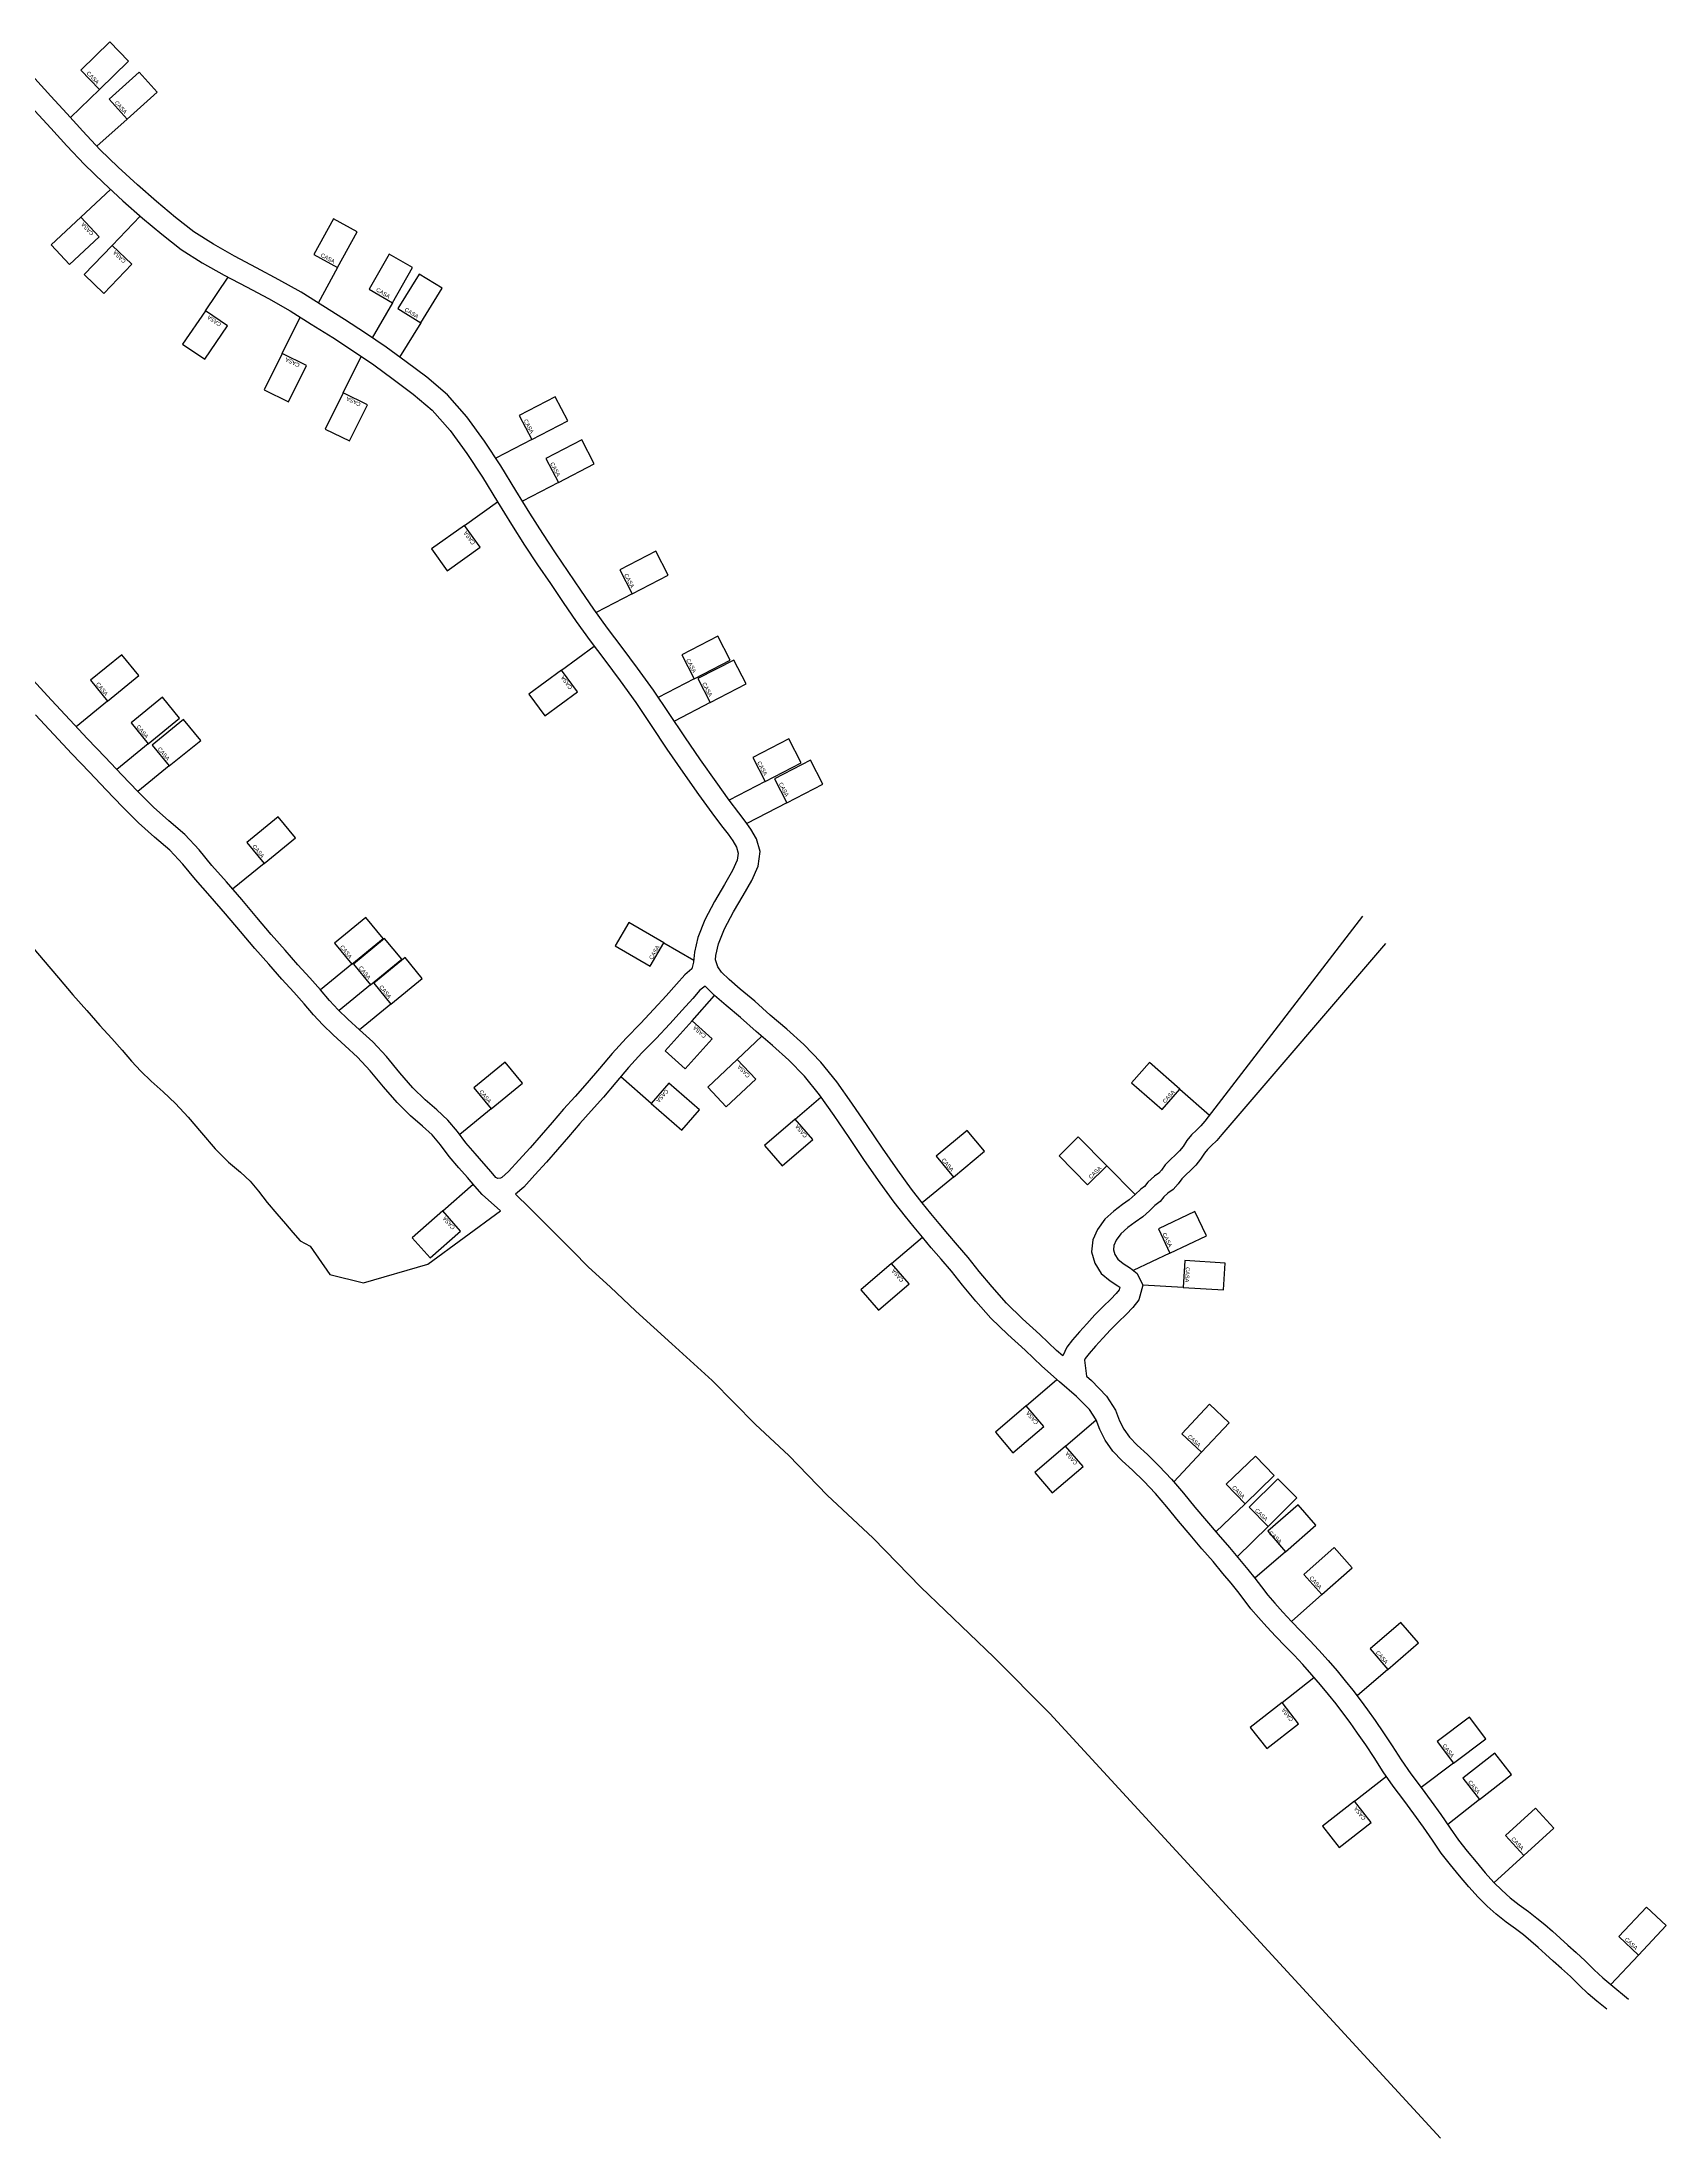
# Model space of a CAD drawing. Extents: x 714896 to 749292, y 8417558 to 8447149.
# Drawn here: x 740584 to 741185, y 8418503 to 8419279 of the extents above; entities that cross this region are included whole.
import ezdxf
from ezdxf.enums import TextEntityAlignment as Align

# ---------------------------------------------------------------- set-up
doc = ezdxf.new("R2010")
doc.units = 0
doc.header["$MEASUREMENT"] = 0
for name, color, linetype in [('LOTE', 7, 'CONTINUOUS'), ('NUM-PORTA', 7, 'CONTINUOUS'), ('QUADRA', 6, 'CONTINUOUS')]:
    doc.layers.add(name, color=color, linetype=linetype)

msp = doc.modelspace()

# ---------------------------------------------------------------- linework, layer by layer
at = {"layer": 'LOTE'}
for p, q in [((740608.74, 8419279.11), (740597.96, 8419268.68)), ((740615.69, 8419271.92), (740608.74, 8419279.11)), ((740597.96, 8419268.68), (740604.91, 8419261.49)), ((740604.91, 8419261.49), (740615.69, 8419271.92)), ((740619.65, 8419267.9), (740608.45, 8419257.92)), ((740626.3, 8419260.44), (740619.65, 8419267.9)), ((740615.11, 8419250.45), (740626.3, 8419260.44)), ((740608.45, 8419257.92), (740615.11, 8419250.45)), ((740598.04, 8419214.19), (740587.04, 8419203.98)), ((740604.84, 8419206.86), (740598.04, 8419214.19)), ((740691.53, 8419213.51), (740684.35, 8419200.34)), ((740700.31, 8419208.72), (740691.53, 8419213.51)), ((740593.85, 8419196.65), (740604.84, 8419206.86)), ((740693.13, 8419195.55), (740700.31, 8419208.72)), ((740587.04, 8419203.98), (740593.85, 8419196.65)), ((740609.66, 8419203.71), (740599.29, 8419192.88)), ((740616.89, 8419196.8), (740609.66, 8419203.71)), ((740684.35, 8419200.34), (740693.13, 8419195.55)), ((740712.24, 8419200.47), (740704.77, 8419187.47)), ((740720.91, 8419195.49), (740712.24, 8419200.47)), ((740599.29, 8419192.88), (740606.51, 8419185.96)), ((740606.51, 8419185.96), (740616.89, 8419196.8)), ((740713.44, 8419182.49), (740720.91, 8419195.49)), ((740723.33, 8419193.09), (740715.45, 8419180.32)), ((740731.84, 8419187.84), (740723.33, 8419193.09)), ((740704.77, 8419187.47), (740713.44, 8419182.49)), ((740723.96, 8419175.07), (740731.84, 8419187.84)), ((740644.13, 8419179.54), (740635.64, 8419167.17)), ((740643.89, 8419161.52), (740652.37, 8419173.89)), ((740652.37, 8419173.89), (740644.13, 8419179.54)), ((740715.45, 8419180.32), (740723.96, 8419175.07)), ((740635.64, 8419167.17), (740643.89, 8419161.52)), ((740672.61, 8419163.68), (740665.96, 8419150.23)), ((740681.57, 8419159.24), (740672.61, 8419163.68)), ((740674.92, 8419145.8), (740681.57, 8419159.24)), ((740665.96, 8419150.23), (740674.92, 8419145.8)), ((740695.21, 8419149.15), (740688.56, 8419135.7)), ((740704.18, 8419144.71), (740695.21, 8419149.15)), ((740697.53, 8419131.27), (740704.18, 8419144.71)), ((740773.74, 8419147.59), (740760.42, 8419140.69)), ((740778.34, 8419138.71), (740773.74, 8419147.59)), ((740688.56, 8419135.7), (740697.53, 8419131.27)), ((740760.42, 8419140.69), (740765.02, 8419131.81)), ((740765.02, 8419131.81), (740778.34, 8419138.71)), ((740783.59, 8419131.66), (740770.27, 8419124.76)), ((740788.19, 8419122.78), (740783.59, 8419131.66)), ((740770.27, 8419124.76), (740774.87, 8419115.88)), ((740774.87, 8419115.88), (740788.19, 8419122.78)), ((740740.11, 8419100.01), (740727.91, 8419091.29)), ((740745.93, 8419091.88), (740740.11, 8419100.01)), ((740727.91, 8419091.29), (740733.73, 8419083.15)), ((740733.73, 8419083.15), (740745.93, 8419091.88)), ((740810.97, 8419090.38), (740797.65, 8419083.48)), ((740815.57, 8419081.5), (740810.97, 8419090.38)), ((740797.65, 8419083.48), (740802.25, 8419074.6)), ((740802.25, 8419074.6), (740815.57, 8419081.5)), ((740833.93, 8419058.93), (740820.61, 8419052.03)), ((740838.53, 8419050.05), (740833.93, 8419058.93)), ((740613.21, 8419052.09), (740601.6, 8419042.59)), ((740619.54, 8419044.35), (740613.21, 8419052.09)), ((740820.61, 8419052.03), (740825.21, 8419043.15)), ((740825.21, 8419043.15), (740838.53, 8419050.05)), ((740839.87, 8419050.11), (740826.56, 8419043.21)), ((740844.47, 8419041.23), (740839.87, 8419050.11)), ((740601.6, 8419042.59), (740607.93, 8419034.85)), ((740607.93, 8419034.85), (740619.54, 8419044.35)), ((740776.08, 8419046.39), (740763.98, 8419037.52)), ((740781.99, 8419038.32), (740776.08, 8419046.39)), ((740826.56, 8419043.21), (740831.16, 8419034.33)), ((740628.22, 8419036.29), (740616.61, 8419026.79)), ((740634.55, 8419028.55), (740628.22, 8419036.29)), ((740763.98, 8419037.52), (740769.89, 8419029.45)), ((740769.89, 8419029.45), (740781.99, 8419038.32)), ((740831.16, 8419034.33), (740844.47, 8419041.23)), ((740616.61, 8419026.79), (740622.94, 8419019.06)), ((740622.94, 8419019.06), (740634.55, 8419028.55)), ((740636.06, 8419028.08), (740624.45, 8419018.58)), ((740642.39, 8419020.34), (740636.06, 8419028.08)), ((740624.45, 8419018.58), (740630.78, 8419010.85)), ((740630.78, 8419010.85), (740642.39, 8419020.34)), ((740860.24, 8419020.87), (740846.92, 8419013.97)), ((740864.84, 8419011.99), (740860.24, 8419020.87)), ((740846.92, 8419013.97), (740851.52, 8419005.09)), ((740851.52, 8419005.09), (740864.84, 8419011.99)), ((740868.23, 8419013.03), (740854.91, 8419006.13)), ((740872.83, 8419004.15), (740868.23, 8419013.03)), ((740854.91, 8419006.13), (740859.51, 8418997.25)), ((740859.51, 8418997.25), (740872.83, 8419004.15)), ((740671.13, 8418991.97), (740659.52, 8418982.47)), ((740677.46, 8418984.23), (740671.13, 8418991.97)), ((740659.52, 8418982.47), (740665.85, 8418974.73)), ((740665.85, 8418974.73), (740677.46, 8418984.23)), ((740703.61, 8418954.68), (740692, 8418945.19)), ((740709.94, 8418946.95), (740703.61, 8418954.68)), ((740800.99, 8418952.85), (740795.96, 8418944.2)), ((740813.96, 8418945.3), (740800.99, 8418952.85)), ((740692, 8418945.19), (740698.33, 8418937.45)), ((740698.33, 8418937.45), (740709.94, 8418946.95)), ((740710.54, 8418946.96), (740698.94, 8418937.46)), ((740716.88, 8418939.22), (740710.54, 8418946.96)), ((740795.96, 8418944.2), (740808.93, 8418936.66)), ((740808.93, 8418936.66), (740813.96, 8418945.3)), ((740698.94, 8418937.46), (740705.27, 8418929.72)), ((740705.27, 8418929.72), (740716.88, 8418939.22)), ((740718.15, 8418939.87), (740706.54, 8418930.37)), ((740724.48, 8418932.13), (740718.15, 8418939.87)), ((740706.54, 8418930.37), (740712.87, 8418922.63)), ((740712.87, 8418922.63), (740724.48, 8418932.13)), ((740824.39, 8418916.49), (740814.38, 8418905.32)), ((740821.83, 8418898.65), (740831.83, 8418909.82)), ((740831.83, 8418909.82), (740824.39, 8418916.49)), ((740814.38, 8418905.32), (740821.83, 8418898.65)), ((740841.11, 8418902.1), (740830.21, 8418891.8)), ((740847.98, 8418894.83), (740841.11, 8418902.1)), ((740755.22, 8418901.1), (740743.61, 8418891.6)), ((740761.55, 8418893.36), (740755.22, 8418901.1)), ((740837.07, 8418884.53), (740847.98, 8418894.83)), ((740993.78, 8418901.04), (740987.19, 8418893.51)), ((741005.07, 8418891.16), (740993.78, 8418901.04)), ((740743.61, 8418891.6), (740749.94, 8418883.86)), ((740749.94, 8418883.86), (740761.55, 8418893.36)), ((740815.85, 8418893.33), (740809.27, 8418885.8)), ((740827.14, 8418883.46), (740815.85, 8418893.33)), ((740830.21, 8418891.8), (740837.07, 8418884.53)), ((740987.19, 8418893.51), (740998.48, 8418883.63)), ((740998.48, 8418883.63), (741005.07, 8418891.16)), ((740809.27, 8418885.8), (740820.56, 8418875.93)), ((740820.56, 8418875.93), (740827.14, 8418883.46)), ((740862.63, 8418880.04), (740851.24, 8418870.27)), ((740869.14, 8418872.44), (740862.63, 8418880.04)), ((740857.75, 8418862.68), (740869.14, 8418872.44)), ((740926.34, 8418875.84), (740914.81, 8418866.24)), ((740932.73, 8418868.15), (740926.34, 8418875.84)), ((740967.45, 8418873.4), (740960.32, 8418866.38)), ((740977.98, 8418862.71), (740967.45, 8418873.4)), ((740851.24, 8418870.27), (740857.75, 8418862.68)), ((740914.81, 8418866.24), (740921.2, 8418858.55)), ((740921.2, 8418858.55), (740932.73, 8418868.15)), ((740960.32, 8418866.38), (740970.85, 8418855.7)), ((740970.85, 8418855.7), (740977.98, 8418862.71)), ((740732.06, 8418845.98), (740720.77, 8418836.09)), ((740738.64, 8418838.45), (740732.06, 8418845.98)), ((741010.69, 8418845.8), (740997.12, 8418839.42)), ((741014.95, 8418836.75), (741010.69, 8418845.8)), ((740720.77, 8418836.09), (740727.36, 8418828.57)), ((740727.36, 8418828.57), (740738.64, 8418838.45)), ((740997.12, 8418839.42), (741001.37, 8418830.37)), ((741001.37, 8418830.37), (741014.95, 8418836.75)), ((740898.33, 8418826.57), (740886.94, 8418816.81)), ((740904.84, 8418818.98), (740898.33, 8418826.57)), ((741006.92, 8418827.59), (741006.32, 8418817.61)), ((741021.89, 8418826.69), (741006.92, 8418827.59)), ((741021.3, 8418816.71), (741021.89, 8418826.69)), ((740886.94, 8418816.81), (740893.45, 8418809.22)), ((740893.45, 8418809.22), (740904.84, 8418818.98)), ((741006.32, 8418817.61), (741021.3, 8418816.71)), ((740948.14, 8418773.78), (740936.75, 8418764.02)), ((740954.65, 8418766.19), (740948.14, 8418773.78)), ((741016.03, 8418774.38), (741005.78, 8418763.43)), ((741023.33, 8418767.54), (741016.03, 8418774.38)), ((740936.75, 8418764.02), (740943.26, 8418756.42)), ((740943.26, 8418756.42), (740954.65, 8418766.19)), ((741005.78, 8418763.43), (741013.07, 8418756.59)), ((741013.07, 8418756.59), (741023.33, 8418767.54)), ((740962.7, 8418758.85), (740951.32, 8418749.09)), ((740969.21, 8418751.26), (740962.7, 8418758.85)), ((741033.09, 8418755.13), (741022.29, 8418744.72)), ((741040.03, 8418747.93), (741033.09, 8418755.13)), ((740951.32, 8418749.09), (740957.82, 8418741.5)), ((740957.82, 8418741.5), (740969.21, 8418751.26)), ((741029.23, 8418737.52), (741040.03, 8418747.93)), ((741041.42, 8418746.76), (741030.74, 8418736.22)), ((741048.44, 8418739.65), (741041.42, 8418746.76)), ((741022.29, 8418744.72), (741029.23, 8418737.52)), ((741037.77, 8418729.11), (741048.44, 8418739.65)), ((741030.74, 8418736.22), (741037.77, 8418729.11)), ((741048.96, 8418737.15), (741037.63, 8418727.32)), ((741055.51, 8418729.59), (741048.96, 8418737.15)), ((741037.63, 8418727.32), (741044.18, 8418719.76)), ((741044.18, 8418719.76), (741055.51, 8418729.59)), ((741062.21, 8418721.28), (741051.01, 8418711.31)), ((741068.86, 8418713.81), (741062.21, 8418721.28)), ((741051.01, 8418711.31), (741057.65, 8418703.84)), ((741057.65, 8418703.84), (741068.86, 8418713.81)), ((741086.98, 8418693.52), (741075.62, 8418683.72)), ((741093.51, 8418685.95), (741086.98, 8418693.52)), ((741082.15, 8418676.15), (741093.51, 8418685.95)), ((741075.62, 8418683.72), (741082.15, 8418676.15)), ((741042.92, 8418663.91), (741031.11, 8418654.66)), ((741049.09, 8418656.03), (741042.92, 8418663.91)), ((741031.11, 8418654.66), (741037.28, 8418646.79)), ((741037.28, 8418646.79), (741049.09, 8418656.03)), ((741112.4, 8418658.43), (741100.41, 8418649.41)), ((741118.41, 8418650.43), (741112.4, 8418658.43)), ((741100.41, 8418649.41), (741106.42, 8418641.42)), ((741106.42, 8418641.42), (741118.41, 8418650.43)), ((741121.7, 8418645.11), (741109.91, 8418635.83)), ((741127.88, 8418637.25), (741121.7, 8418645.11)), ((741109.91, 8418635.83), (741116.09, 8418627.97)), ((741116.09, 8418627.97), (741127.88, 8418637.25)), ((741069.76, 8418627.33), (741057.95, 8418618.08)), ((741075.93, 8418619.45), (741069.76, 8418627.33)), ((741136.83, 8418624.7), (741125.75, 8418614.58)), ((741143.57, 8418617.31), (741136.83, 8418624.7)), ((741057.95, 8418618.08), (741064.11, 8418610.21)), ((741064.11, 8418610.21), (741075.93, 8418619.45)), ((741125.75, 8418614.58), (741132.49, 8418607.2)), ((741132.49, 8418607.2), (741143.57, 8418617.31)), ((741177.88, 8418588.1), (741167.63, 8418577.16)), ((741185.18, 8418581.27), (741177.88, 8418588.1)), ((741167.63, 8418577.16), (741174.92, 8418570.32)), ((741174.92, 8418570.32), (741185.18, 8418581.27))]:
    msp.add_line(p, q, dxfattribs=at)
for points in [[(740604.91, 8419261.49), (740594.12, 8419251.07)], [(740615.11, 8419250.45), (740603.92, 8419240.47)], [(740598.04, 8419214.19), (740609.03, 8419224.39)], [(740609.66, 8419203.71), (740620.03, 8419214.55)], [(740644.13, 8419179.54), (740652.61, 8419191.91)], [(740693.13, 8419195.55), (740685.95, 8419182.38)], [(740713.44, 8419182.49), (740705.96, 8419169.48)], [(740672.61, 8419163.68), (740679.26, 8419177.12)], [(740723.96, 8419175.07), (740716.08, 8419162.31)], [(740695.21, 8419149.15), (740701.87, 8419162.59)], [(740765.02, 8419131.81), (740751.71, 8419124.91)], [(740774.87, 8419115.88), (740761.55, 8419108.98)], [(740740.11, 8419100.01), (740752.31, 8419108.74)], [(740802.25, 8419074.6), (740788.93, 8419067.7)], [(740776.08, 8419046.39), (740788.18, 8419055.25)], [(740825.21, 8419043.15), (740811.89, 8419036.25)], [(740607.93, 8419034.85), (740596.32, 8419025.35)], [(740831.16, 8419034.33), (740817.84, 8419027.43)], [(740622.94, 8419019.06), (740611.33, 8419009.56)], [(740630.78, 8419010.85), (740619.17, 8419001.35)], [(740851.52, 8419005.09), (740838.2, 8418998.19)], [(740859.51, 8418997.25), (740844.69, 8418989.58)], [(740665.85, 8418974.73), (740654.24, 8418965.23)], [(740813.96, 8418945.3), (740825.02, 8418938.87)], [(740698.33, 8418937.45), (740686.72, 8418927.95)], [(740705.27, 8418929.72), (740693.66, 8418920.22)], [(740824.39, 8418916.49), (740832.76, 8418925.85)], [(740712.87, 8418922.63), (740701.26, 8418913.13)], [(740841.11, 8418902.1), (740850.24, 8418910.72)], [(740809.27, 8418885.8), (740797.97, 8418895.67)], [(740862.63, 8418880.04), (740872.16, 8418888.21)], [(741005.07, 8418891.16), (741016.08, 8418881.53)], [(740749.94, 8418883.86), (740738.34, 8418874.36)], [(740732.06, 8418845.98), (740743.34, 8418855.86)], [(740921.2, 8418858.55), (740909.68, 8418848.96)], [(740977.98, 8418862.71), (740988.5, 8418852.03)], [(740898.33, 8418826.57), (740909.72, 8418836.33)], [(741001.37, 8418830.37), (740987.8, 8418823.98)], [(741006.32, 8418817.61), (740991.35, 8418818.5)], [(740948.14, 8418773.78), (740959.53, 8418783.54)], [(740962.7, 8418758.85), (740974.09, 8418768.61)], [(741013.07, 8418756.59), (741002.82, 8418745.65)], [(741029.23, 8418737.52), (741018.43, 8418727.11)], [(741037.77, 8418729.11), (741026.35, 8418717.83)], [(741044.18, 8418719.76), (741032.85, 8418709.93)], [(741057.65, 8418703.84), (741046.44, 8418693.87)], [(741042.92, 8418663.91), (741054.73, 8418673.15)], [(741082.15, 8418676.15), (741070.79, 8418666.35)], [(741106.42, 8418641.42), (741094.43, 8418632.4)], [(741069.76, 8418627.33), (741081.57, 8418636.57)], [(741116.09, 8418627.97), (741104.3, 8418618.7)], [(741132.49, 8418607.2), (741121.41, 8418597.09)], [(741174.92, 8418570.32), (741164.67, 8418559.37)]]:
    msp.add_lwpolyline(points, dxfattribs=at)
at = {"layer": 'QUADRA'}
for points in [[(741072.78, 8418955.24), (741014.33, 8418879.26), (741012.89, 8418877.51), (741011.25, 8418875.94), (741009.42, 8418874.24), (741007.73, 8418872.12), (741006.25, 8418869.91), (741005.01, 8418868.3), (741003.43, 8418866.73), (741001.68, 8418865.06), (740999.68, 8418863.04), (740998.27, 8418861.09), (740997.26, 8418859.99), (740995.64, 8418858.86), (740993.22, 8418856.71), (740991.99, 8418855.1), (740990.65, 8418854.03), (740988.5, 8418852.03), (740986.34, 8418850.14), (740983.82, 8418848.33), (740980.67, 8418845.97), (740977.32, 8418842.89), (740974.52, 8418839.18), (740972.82, 8418835.31), (740972.33, 8418830.91), (740973.62, 8418826.6), (740975.95, 8418822.85), (740979.32, 8418820.07), (740982.15, 8418818.27), (740982.83, 8418817.71), (740982.58, 8418816.77), (740981.54, 8418815.45), (740979.54, 8418813.32), (740976.72, 8418810.62), (740973.56, 8418807.47), (740970.57, 8418804.18), (740967.86, 8418801.17), (740965.38, 8418798.29), (740963.17, 8418795.54), (740961.7, 8418792.29), (740959.39, 8418794.33), (740953.26, 8418800.21), (740946.86, 8418806.07), (740940.86, 8418811.87), (740935.55, 8418817.87), (740930.75, 8418823.52), (740926.67, 8418828.74), (740922.76, 8418833.35), (740919.12, 8418837.47), (740915.92, 8418841.39), (740912.88, 8418845.11), (740909.68, 8418848.96), (740905.71, 8418854.05), (740900.62, 8418861.1), (740894.92, 8418869.28), (740889.22, 8418877.66), (740883.61, 8418885.9), (740877.99, 8418893.82), (740872.09, 8418901.18), (740865.84, 8418907.68), (740859.49, 8418913.32), (740853.39, 8418918.57), (740847.61, 8418923.69), (740842.28, 8418928.18), (740838.17, 8418931.75), (740835.35, 8418934.48), (740833.97, 8418936.4), (740833.09, 8418939.01), (740833.26, 8418940.63), (740834.21, 8418944.94), (740836.37, 8418950.54), (740839.71, 8418956.77), (740843.32, 8418962.89), (740846.53, 8418968.43), (740848.94, 8418973.77), (740849.6, 8418979.12), (740848.3, 8418983.83), (740846.19, 8418987.49), (740844.13, 8418990.35), (740841.68, 8418993.52), (740838.2, 8418998.19), (740833.28, 8419004.99), (740827.52, 8419013.1), (740821.7, 8419021.61), (740815.93, 8419030.31), (740810.09, 8419038.9), (740804.22, 8419047.14), (740798.56, 8419054.81), (740793.13, 8419061.97), (740788.01, 8419068.95), (740783.22, 8419075.94), (740778.55, 8419082.92), (740773.77, 8419089.88), (740769.08, 8419096.96), (740764.29, 8419104.52), (740759.14, 8419112.91), (740753.56, 8419122.09), (740747.55, 8419131.22), (740741.03, 8419140.16), (740733.79, 8419148.37), (740726.1, 8419154.89), (740718.49, 8419160.54), (740711.1, 8419165.97), (740703.4, 8419171.23), (740695.61, 8419176.31), (740687.6, 8419181.35), (740679.58, 8419186.35), (740671.34, 8419191.01), (740663.08, 8419195.42), (740654.94, 8419199.73), (740647.11, 8419204.16), (740639.81, 8419208.76), (740633.01, 8419214.07), (740626.03, 8419219.93), (740618.93, 8419226.15), (740611.85, 8419232.67), (740605.01, 8419239.31), (740598.68, 8419246.03), (740592.76, 8419252.57), (740586.94, 8419258.99), (740581, 8419265.58)], [(740581.01, 8419253.62), (740586.83, 8419247.2), (740592.8, 8419240.6), (740599.3, 8419233.7), (740606.36, 8419226.85), (740613.58, 8419220.2), (740620.82, 8419213.86), (740627.98, 8419207.85), (740635.21, 8419202.21), (740643, 8419197.29), (740651.1, 8419192.72), (740659.32, 8419188.35), (740667.49, 8419184), (740675.49, 8419179.47), (740683.35, 8419174.57), (740691.29, 8419169.58), (740698.95, 8419164.58), (740706.47, 8419159.44), (740713.73, 8419154.11), (740721.13, 8419148.62), (740728.17, 8419142.64), (740734.78, 8419135.14), (740740.97, 8419126.66), (740746.8, 8419117.81), (740752.31, 8419108.74), (740757.5, 8419100.28), (740762.36, 8419092.61), (740767.14, 8419085.4), (740771.93, 8419078.43), (740776.6, 8419071.45), (740781.49, 8419064.33), (740786.71, 8419057.19), (740792.15, 8419050.01), (740797.74, 8419042.44), (740803.52, 8419034.33), (740809.28, 8419025.85), (740815.07, 8419017.13), (740820.96, 8419008.52), (740826.77, 8419000.32), (740831.76, 8418993.45), (740835.31, 8418988.68), (740837.72, 8418985.56), (740839.46, 8418983.15), (740840.86, 8418980.72), (740841.47, 8418978.52), (740841.15, 8418975.95), (740839.41, 8418972.1), (740836.41, 8418966.93), (740832.74, 8418960.69), (740829.08, 8418953.89), (740826.52, 8418947.25), (740825.36, 8418941.92), (740824.94, 8418938.12), (740824.37, 8418935.74), (740821.72, 8418933.49), (740818.68, 8418930.03), (740814.82, 8418925.72), (740810.25, 8418920.75), (740805.28, 8418915.42), (740799.95, 8418910.07), (740794.86, 8418904.37), (740790.11, 8418898.76), (740785.54, 8418893.44), (740781.13, 8418888.37), (740776.83, 8418883.71), (740772.56, 8418878.72), (740768.53, 8418874.05), (740764.47, 8418869.36), (740760.26, 8418864.8), (740756.44, 8418860.57), (740753.91, 8418858.37), (740753.42, 8418858.08), (740752.4, 8418858.07), (740751.72, 8418858.45), (740749.94, 8418860.44), (740747.27, 8418863.59), (740744.04, 8418867.27), (740740.66, 8418871.19), (740737.54, 8418875.44), (740733.9, 8418879.69), (740729.87, 8418883.45), (740725.51, 8418887.12), (740721, 8418891.64), (740716.2, 8418897.2), (740711.18, 8418903.19), (740706.18, 8418908.61), (740701.26, 8418913.13), (740696.9, 8418917.04), (740693.33, 8418920.54), (740690.15, 8418924), (740686.72, 8418927.95), (740682.81, 8418932.38), (740678.39, 8418937.22), (740673.65, 8418942.65), (740668.53, 8418948.43), (740663.24, 8418954.71), (740657.61, 8418961.33), (740651.92, 8418967.92), (740646.58, 8418973.95), (740641.78, 8418979.8), (740636.47, 8418985.44), (740630.61, 8418990.52), (740624.9, 8418995.61), (740619.17, 8419001.35), (740613.2, 8419007.59), (740607, 8419014.08), (740600.51, 8419020.89), (740593.87, 8419027.96), (740587.09, 8419035.27), (740580.26, 8419042.78)], [(740578.48, 8418945.52), (740584.11, 8418938.98), (740589.72, 8418932.4), (740595.06, 8418926.06), (740600.23, 8418920.23), (740605, 8418914.76), (740609.44, 8418909.89), (740613.28, 8418905.54), (740616.76, 8418901.53), (740620.17, 8418897.83), (740624.01, 8418894.07), (740628.46, 8418890.07), (740633.1, 8418885.8), (740637.75, 8418880.76), (740642.69, 8418874.88), (740647.71, 8418869.06), (740652.68, 8418864.08), (740657.14, 8418860.32), (740660.7, 8418857), (740663.85, 8418853.32), (740666.98, 8418849.07), (740670.58, 8418844.88), (740673.79, 8418841.22), (740676.49, 8418838.05), (740679.23, 8418834.98), (740682.92, 8418832.92), (740690.25, 8418822.42), (740702.68, 8418819.38), (740726.54, 8418826.32), (740753.4, 8418846.05), (740746.65, 8418852.12), (740743.91, 8418855.19), (740741.21, 8418858.36), (740738, 8418862.02), (740734.4, 8418866.21), (740731.27, 8418870.46), (740728.12, 8418874.14), (740724.56, 8418877.46), (740720.09, 8418881.22), (740715.13, 8418886.2), (740710.11, 8418892.02), (740705.17, 8418897.9), (740700.52, 8418902.94), (740695.88, 8418907.21), (740691.43, 8418911.21), (740687.59, 8418914.97), (740684.18, 8418918.67), (740680.7, 8418922.68), (740676.86, 8418927.03), (740672.42, 8418931.9), (740667.65, 8418937.37), (740662.48, 8418943.2), (740657.14, 8418949.54), (740651.53, 8418956.12), (740645.9, 8418962.66), (740640.49, 8418968.76), (740635.76, 8418974.51), (740630.92, 8418979.67), (740625.33, 8418984.51), (740619.41, 8418989.79), (740613.45, 8418995.75), (740607.42, 8419002.06), (740601.22, 8419008.56), (740594.7, 8419015.39), (740588.02, 8419022.5), (740581.2, 8419029.86)], [(741081.23, 8418945.06), (741020.6, 8418874.29), (741018.77, 8418872.06), (741016.74, 8418870.12), (741015.3, 8418868.78), (741014.19, 8418867.39), (741012.75, 8418865.24), (741011.03, 8418863.01), (741009.02, 8418861), (741007.28, 8418859.34), (741005.79, 8418857.85), (741004.48, 8418856.03), (741002.57, 8418853.94), (741000.6, 8418852.57), (740999.11, 8418851.24), (740997.75, 8418849.45), (740995.87, 8418847.97), (740993.87, 8418846.1), (740991.32, 8418843.86), (740988.55, 8418841.88), (740985.79, 8418839.81), (740983.26, 8418837.49), (740981.47, 8418835.11), (740980.63, 8418833.21), (740980.46, 8418831.64), (740980.98, 8418829.92), (740982.05, 8418828.18), (740984.03, 8418826.56), (740986.85, 8418824.76), (740989.29, 8418822.76), (740991.35, 8418818.5), (740989.86, 8418813.09), (740987.62, 8418810.23), (740985.22, 8418807.68), (740982.31, 8418804.9), (740979.35, 8418801.95), (740976.5, 8418798.81), (740973.86, 8418795.89), (740971.53, 8418793.17), (740970.04, 8418791.31), (740969.76, 8418790.71), (740970.45, 8418784.75), (740970.45, 8418784.75), (740972.31, 8418783.18), (740977.95, 8418777.4), (740981.29, 8418772.2), (740982.77, 8418768.2), (740984.29, 8418765.16), (740986.39, 8418762.15), (740989.27, 8418759.17), (740993.08, 8418755.78), (740997.42, 8418751.45), (741001.97, 8418746.65), (741006.38, 8418741.48), (741010.69, 8418736.22), (741014.99, 8418731.13), (741019.29, 8418726.1), (741023.53, 8418721.32), (741027.19, 8418716.8), (741030.22, 8418713.2), (741032.85, 8418709.93), (741035.28, 8418706.75), (741037.62, 8418703.62), (741040.27, 8418700.64), (741043.17, 8418697.29), (741046.44, 8418693.87), (741049.85, 8418690.36), (741053.2, 8418686.9), (741056.61, 8418683.3), (741059.99, 8418679.38), (741063.31, 8418675.58), (741066.37, 8418671.9), (741069.21, 8418668.4), (741071.93, 8418664.87), (741074.63, 8418661.12), (741077.48, 8418657.17), (741080.56, 8418652.69), (741083.78, 8418647.84), (741087.12, 8418642.63), (741090.64, 8418637.49), (741094.43, 8418632.4), (741098.16, 8418627.35), (741101.8, 8418622.35), (741105.22, 8418617.35), (741108.32, 8418612.84), (741111.53, 8418608.8), (741114.85, 8418604.81), (741118.23, 8418600.8), (741121.35, 8418597.25), (741124.35, 8418594.29), (741127.43, 8418591.53), (741130.74, 8418588.93), (741134.19, 8418586.5), (741137.36, 8418584.03), (741140.22, 8418581.63), (741143.17, 8418579.13), (741145.94, 8418576.54), (741148.75, 8418573.97), (741151.83, 8418571.23), (741155.24, 8418568.15), (741158.6, 8418564.86), (741161.7, 8418561.86), (741164.67, 8418559.37), (741171.27, 8418554.01)], [(741163.25, 8418550.22), (741159.58, 8418553.2), (741156.34, 8418555.91), (741153.02, 8418559.13), (741149.75, 8418562.32), (741146.49, 8418565.28), (741143.4, 8418568.03), (741140.51, 8418570.67), (741137.85, 8418573.15), (741135.06, 8418575.51), (741132.32, 8418577.81), (741129.42, 8418580.08), (741125.97, 8418582.51), (741122.28, 8418585.4), (741118.87, 8418588.46), (741115.53, 8418591.76), (741112.17, 8418595.58), (741108.72, 8418599.68), (741105.32, 8418603.75), (741101.88, 8418608.08), (741098.62, 8418612.83), (741095.27, 8418617.74), (741091.71, 8418622.62), (741088.01, 8418627.64), (741084.13, 8418632.84), (741080.45, 8418638.21), (741077.08, 8418643.47), (741073.93, 8418648.21), (741070.94, 8418652.57), (741068.14, 8418656.45), (741065.51, 8418660.09), (741062.94, 8418663.44), (741060.2, 8418666.82), (741057.22, 8418670.39), (741053.95, 8418674.14), (741050.68, 8418677.93), (741047.42, 8418681.37), (741044.11, 8418684.79), (741040.68, 8418688.32), (741037.26, 8418691.9), (741034.25, 8418695.36), (741031.42, 8418698.56), (741028.9, 8418701.93), (741026.56, 8418704.99), (741024.04, 8418708.12), (741021.02, 8418711.7), (741017.42, 8418716.15), (741013.26, 8418720.85), (741008.89, 8418725.94), (741004.54, 8418731.11), (741000.25, 8418736.34), (740996.01, 8418741.3), (740991.69, 8418745.87), (740987.59, 8418749.96), (740983.73, 8418753.4), (740980.2, 8418757.05), (740977.4, 8418761.06), (740975.42, 8418765.02), (740974.09, 8418768.61), (740971.66, 8418772.39), (740966.86, 8418777.31), (740960.46, 8418782.72), (740953.98, 8418788.44), (740947.78, 8418794.37), (740941.38, 8418800.25), (740935.08, 8418806.33), (740929.5, 8418812.62), (740924.55, 8418818.46), (740920.46, 8418823.69), (740916.71, 8418828.12), (740913.02, 8418832.29), (740909.72, 8418836.33), (740906.71, 8418840.02), (740903.44, 8418843.94), (740899.31, 8418849.25), (740894.1, 8418856.47), (740888.33, 8418864.74), (740882.61, 8418873.15), (740877.04, 8418881.33), (740871.6, 8418889), (740866.08, 8418895.89), (740860.29, 8418901.9), (740854.23, 8418907.3), (740848.13, 8418912.54), (740842.38, 8418917.64), (740837.08, 8418922.1), (740832.76, 8418925.85), (740829.26, 8418929.24), (740827.34, 8418927.78), (740824.67, 8418924.73), (740820.74, 8418920.34), (740816.12, 8418915.32), (740811.05, 8418909.87), (740805.77, 8418904.58), (740800.9, 8418899.12), (740796.19, 8418893.57), (740791.59, 8418888.21), (740787.09, 8418883.03), (740782.81, 8418878.4), (740778.63, 8418873.51), (740774.58, 8418868.82), (740770.43, 8418864.03), (740766.16, 8418859.41), (740762.06, 8418854.86), (740758.99, 8418852.19), (740764.15, 8418847.13), (740771.94, 8418839.41), (740780.11, 8418831.25), (740786.06, 8418825.17), (740794.11, 8418817.84), (740803.56, 8418808.85), (740816.93, 8418796.76), (740831.87, 8418783.15), (740847.88, 8418766.87), (740860.3, 8418755.41), (740874.42, 8418740.74), (740891.52, 8418724.76), (740909.18, 8418706.58), (740936.13, 8418680.68), (740956.96, 8418659.84), (740956.96, 8418659.84), (741101.64, 8418502.5)]]:
    msp.add_lwpolyline(points, dxfattribs=at)

# ---------------------------------------------------------------- texts
at = {"layer": 'NUM-PORTA'}
for rotation, p in [(314.03157, (740601.92, 8419265.33)), (311.73553, (740612.27, 8419254.41)), (132.87073, (740600.95, 8419210.29)), (136.25895, (740612.8, 8419200)), (331.4166, (740689.13, 8419198.32)), (328.31806, (740709.59, 8419185.4)), (145.54606, (740647.83, 8419176.38)), (328.31806, (740720.12, 8419178.05)), (153.67747, (740676.72, 8419161.07)), (153.67747, (740699.32, 8419146.54)), (297.3844, (740763.26, 8419136.34)), (297.3844, (740773.1, 8419120.42)), (125.56952, (740742.51, 8419095.78)), (297.3844, (740800.48, 8419079.14)), (297.3844, (740823.44, 8419047.68)), (309.29161, (740605.27, 8419038.92)), (126.23324, (740778.52, 8419042.18)), (297.3844, (740829.39, 8419038.86)), (309.29161, (740620.28, 8419023.12)), (309.29161, (740628.11, 8419014.91)), (297.3844, (740849.75, 8419009.62)), (297.3844, (740857.74, 8419001.78)), (309.29161, (740663.19, 8418978.8)), (309.29161, (740695.67, 8418941.52)), (59.81076, (740811.08, 8418941.38)), (309.29161, (740702.6, 8418933.79)), (309.29161, (740710.2, 8418926.7)), (138.15317, (740827.65, 8418912.88)), (133.36923, (740844.06, 8418898.23)), (309.29161, (740747.28, 8418887.93)), (228.86334, (740812.84, 8418889.1)), (48.82502, (741001.5, 8418887.86)), (130.59933, (740865.39, 8418876.03)), (309.77361, (740918.51, 8418862.6)), (44.5845, (740974.17, 8418859.69)), (131.21242, (740734.86, 8418842)), (295.2045, (740999.78, 8418834.96)), (130.59933, (740901.09, 8418822.56)), (266.57663, (741007.13, 8418822.4)), (130.59933, (740950.9, 8418769.77)), (316.86686, (741009.9, 8418760.28)), (130.59933, (740965.46, 8418754.84)), (313.95764, (741026.24, 8418741.36)), (314.64693, (741034.74, 8418732.91)), (316.86686, (741039.93, 8418724.56)), (311.64518, (741054.82, 8418707.8)), (310.77743, (741079.38, 8418680.15)), (128.05489, (741045.5, 8418659.78)), (306.94286, (741103.93, 8418645.59)), (308.1921, (741113.5, 8418632.09)), (128.05489, (741072.34, 8418623.2)), (312.38977, (741129.61, 8418611.12)), (316.86686, (741171.75, 8418574))]:
    msp.add_text('CASA', height=1.5, rotation=rotation, dxfattribs=at).set_placement(p, align=Align.CENTER)

doc.saveas('drawing.dxf')
